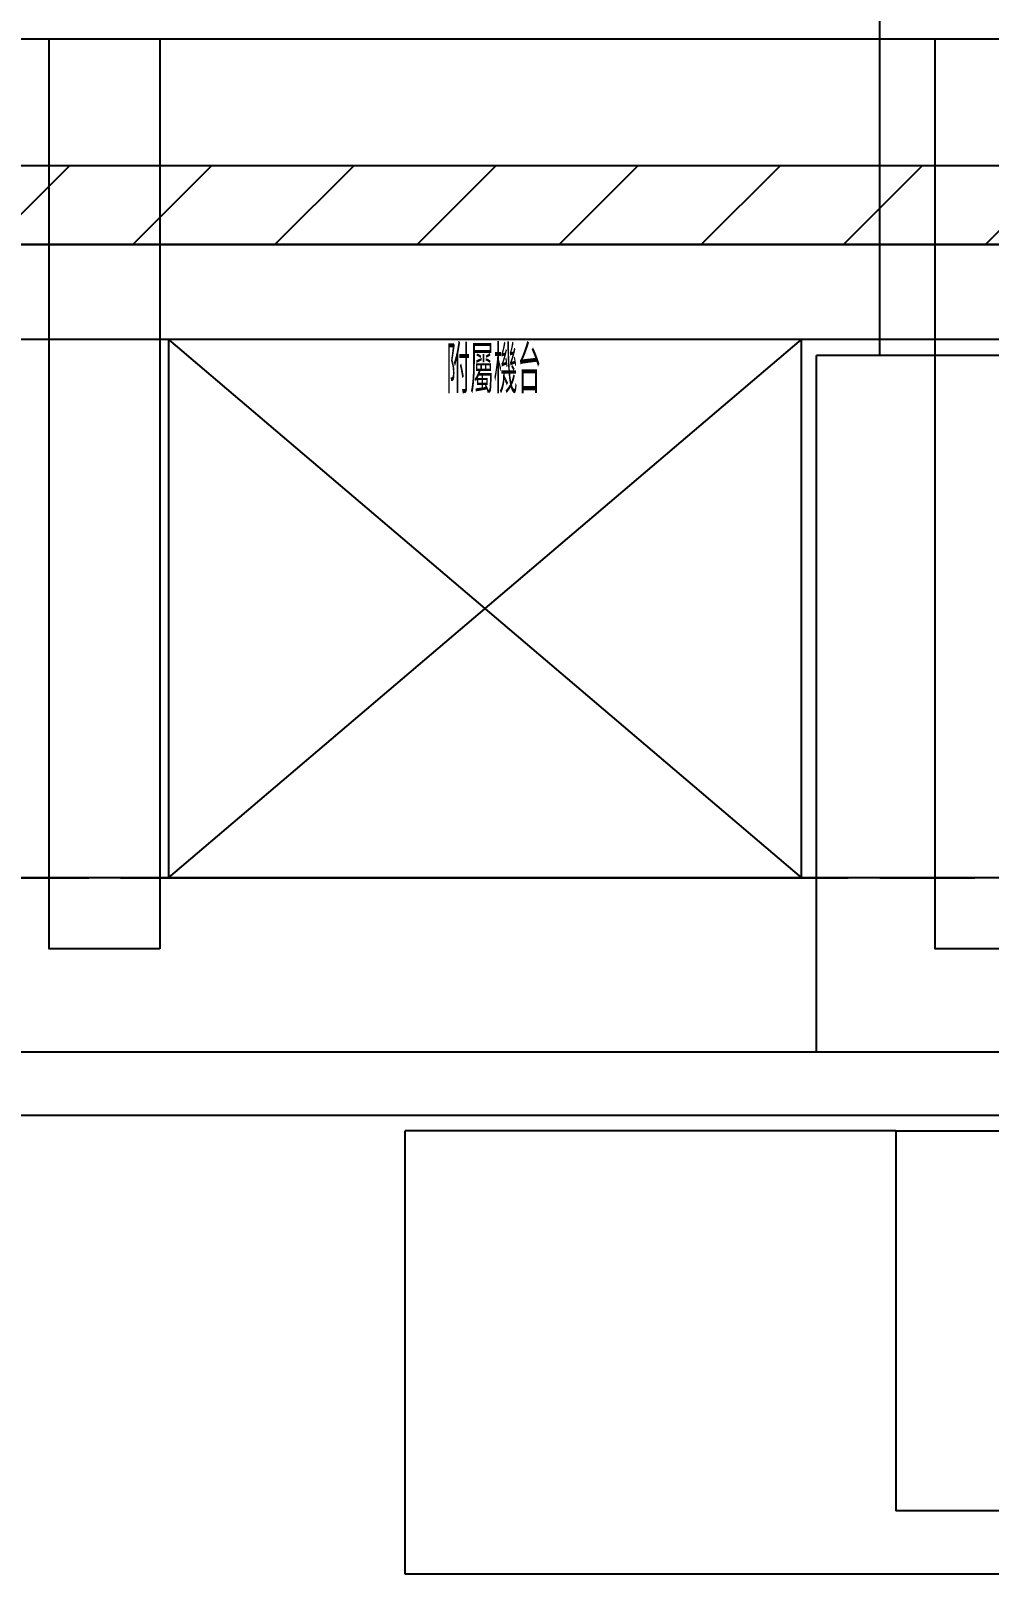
# Model space of a CAD drawing. Extents: x -3080 to 28500, y -1326 to 31609.
# Drawn here: x 15656.7 to 15959.5, y 26100.8 to 26588.3 of the extents above; entities that cross this region are included whole.
import ezdxf
from ezdxf.enums import TextEntityAlignment as Align
from ezdxf.xclip import XClip

# ---------------------------------------------------------------- set-up
doc = ezdxf.new("R2010")
doc.units = 0
doc.header["$LTSCALE"] = 100
doc.header["$XCLIPFRAME"] = 2
doc.linetypes.add('188K-SM-07-F10-MECH-CR PIPE-Y2257103$0$X-S-FAB_SL ALL$0$HIDDEN', pattern=[0.4, 0.3, -0.1])
for name, color, linetype in [('0-xref', 8, 'Continuous'), ('188K-SM-07-F10-MECH-CR PIPE-Y2257103$0$0-FIRE', 1, 'Continuous'), ('188K-SM-07-F10-MECH-CR PIPE-Y2257103$0$0-hookupzoom', 4, 'Continuous'), ('188K-SM-07-F10-MECH-CR PIPE-Y2257103$0$X-S-FAB_SL ALL$0$ASP_1', 1, 'Continuous'), ('188K-SM-07-F10-MECH-CR PIPE-Y2257103$0$X-S-FAB_SL ALL$0$ASP_8', 8, 'Continuous'), ('188K-SM-07-F10-MECH-CR PIPE-Y2257103$0$X-S-FAB_SL ALL$0$BEAM-S', 2, 'Continuous'), ('188K-SM-07-F10-MECH-CR PIPE-Y2257103$0$X-S-FAB_SL ALL$0$HID', 5, '188K-SM-07-F10-MECH-CR PIPE-Y2257103$0$X-S-FAB_SL ALL$0$HIDDEN')]:
    doc.layers.add(name, color=color, linetype=linetype)
doc.styles.add('188K-SM-07-F10-MECH-CR PIPE-Y2257103$0$XCL-SEC 7-HVAC-PIPING-P-T13007$0$LK-TXT2-E', font='romans.shx', dxfattribs={"width": 0.8, "bigfont": 'chineset.shx'})

# ---------------------------------------------------------------- blocks, each defined once
blk = doc.blocks.new('*U1541')
at = {"color": 241}
blk.add_lwpolyline([(17.5, 50), (-17.5, 50), (-17.5, 337.5), (17.5, 337.5)], close=True, dxfattribs=at)
blk = doc.blocks.new('188K-SM-07-F10-MECH-CR PIPE-Y2257103$0$X-S-FAB_SL ALL')
at = {"color": 241}
for p, q in [((-2628.521, -72748.977), (19076.479, -72748.977)), ((-2628.521, -72788.977), (19076.479, -72788.977))]:
    blk.add_line(p, q, dxfattribs=at)
at = {"layer": '188K-SM-07-F10-MECH-CR PIPE-Y2257103$0$X-S-FAB_SL ALL$0$ASP_1'}
for p, q in [((6596.479, -73068.977), (12198.979, -73068.977)), ((6596.479, -73088.977), (12223.979, -73088.977)), ((11456.479, -73093.977), (11456.479, -73213.977)), ((11456.479, -73093.977), (11516.479, -73093.977)), ((11516.479, -73213.977), (11456.479, -73213.977))]:
    blk.add_line(p, q, dxfattribs=at)
at = {"layer": '188K-SM-07-F10-MECH-CR PIPE-Y2257103$0$X-S-FAB_SL ALL$0$ASP_8'}
for p, q in [((11451.479, -72848.977), (11451.479, -71981.477)), ((11431.479, -73068.977), (11431.479, -72848.977)), ((11541.479, -72848.977), (11431.479, -72848.977)), ((11301.479, -73233.977), (11301.479, -73093.977)), ((11456.479, -73093.977), (11301.479, -73093.977)), ((11671.479, -73233.977), (11301.479, -73233.977))]:
    blk.add_line(p, q, dxfattribs=at)
at = {"layer": '188K-SM-07-F10-MECH-CR PIPE-Y2257103$0$X-S-FAB_SL ALL$0$HID'}
blk.add_line((-2628.521, -73013.977), (19076.479, -73013.977), dxfattribs=at)
at = {"layer": '188K-SM-07-F10-MECH-CR PIPE-Y2257103$0$X-S-FAB_SL ALL$0$BEAM-S'}
for p in [(11206.479, -73086.477), (11486.479, -73086.477)]:
    blk.add_blockref('*U1541', p, dxfattribs=at)
blk = doc.blocks.new('188K-SM-07-F10-MECH-CR PIPE-Y2257103')
at = {"layer": '188K-SM-07-F10-MECH-CR PIPE-Y2257103$0$0-FIRE'}
h = blk.add_hatch(dxfattribs=at)
h.set_pattern_fill('ANSI31', color=256, scale=10)
h.set_pattern_definition([(45, (0, 99332.263), (-22.45064, 22.45064), [])])
h.paths.add_polyline_path([(23550, 26520.786), (1845, 26520.786), (1845, 26545.786), (23550, 26545.786)])
blk.add_line((23502.5, 26320.786), (1845, 26320.786))
blk.add_lwpolyline([(23550, 26520.786), (1845, 26520.786), (1845, 26545.786), (23550, 26545.786)], close=True, dxfattribs=at)
at = {"layer": '188K-SM-07-F10-MECH-CR PIPE-Y2257103$0$0-hookupzoom'}
blk.add_lwpolyline([(23550, 26490.786), (1845, 26490.786), (1845, 26520.786), (23550, 26520.786)], close=True, dxfattribs=at)
ref = blk.add_blockref('188K-SM-07-F10-MECH-CR PIPE-Y2257103$0$X-S-FAB_SL ALL', (4473.521, 99334.763))
XClip(ref).set_block_clipping_path([(-7553.4648570136, -75341.9369645483), (24026.2025623869, -67725.7696244382)])
for p, q in [((15700.216, 26490.786), (15900.216, 26320.786)), ((15700.216, 26320.786), (15900.216, 26490.786))]:
    blk.add_line(p, q, dxfattribs=at)
blk.add_lwpolyline([(15700.216, 26320.786), (15900.216, 26320.786), (15900.216, 26490.786), (15700.216, 26490.786)], close=True, dxfattribs=at)
at = {"layer": '188K-SM-07-F10-MECH-CR PIPE-Y2257103$0$0-hookupzoom', "style": '188K-SM-07-F10-MECH-CR PIPE-Y2257103$0$XCL-SEC 7-HVAC-PIPING-P-T13007$0$LK-TXT2-E', "width": 0.5}
blk.add_text('附屬機台', height=15, dxfattribs=at).set_placement((15787.979, 26481.297, 0), align=Align.MIDDLE_LEFT)

msp = doc.modelspace()

# ---------------------------------------------------------------- block references
at = {"layer": '0-xref'}
msp.add_blockref('188K-SM-07-F10-MECH-CR PIPE-Y2257103', (0, 0), dxfattribs=at)

doc.saveas('drawing.dxf')
